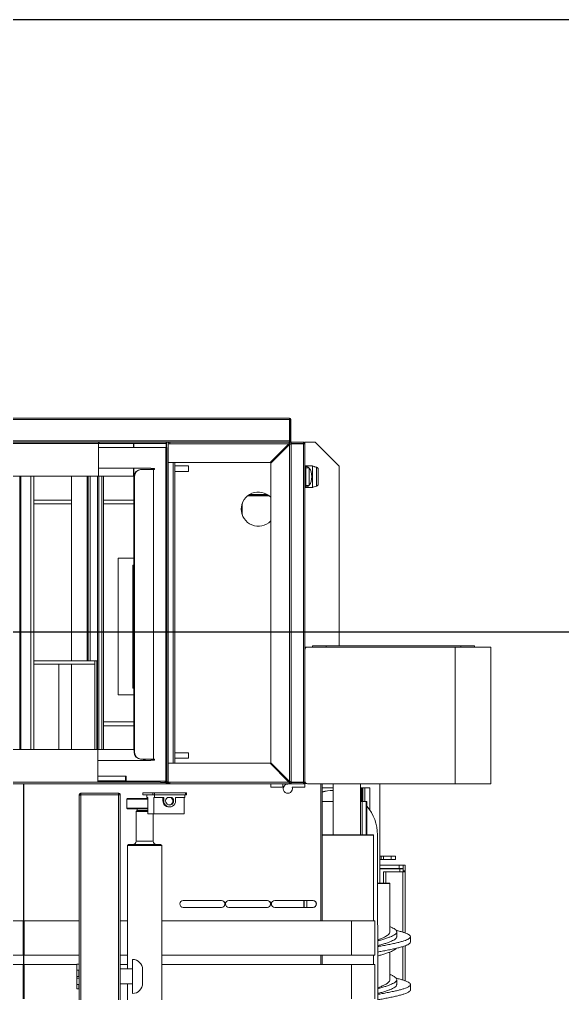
# Model space of a CAD drawing. Header units: millimetres. Extents: x 8553 to 64453, y 11523 to 72084.
# Drawn here: x 49368 to 50003, y 22099 to 23240 of the extents above; entities that cross this region are included whole.
import ezdxf

# ---------------------------------------------------------------- set-up
doc = ezdxf.new("R2010")
doc.units = ezdxf.units.MM
for name, color, linetype in [('green', 122, 'Continuous'), ('grey', 254, 'Continuous'), ('tube_useless_steam', 154, 'Continuous')]:
    doc.layers.add(name, color=color, linetype=linetype)

msp = doc.modelspace()

# ---------------------------------------------------------------- linework, layer by layer
at = {"layer": 'green'}
msp.add_lwpolyline([(42148.115, 18739.984), (42148.115, 23239.984), (50558.115, 23239.984), (50558.115, 18739.984)], close=True, dxfattribs=at)
at = {"layer": 'grey', "linetype": 'Continuous', "lineweight": 15}
for p, q in [((49683.751, 22773.043), (48870.951, 22773.043)), ((48870.951, 22771.443), (49683.751, 22771.443)), ((49683.751, 22771.843), (49683.751, 22773.043)), ((49683.751, 22771.443), (49683.751, 22771.843)), ((49683.751, 22746.643), (49683.751, 22771.443)), ((49684.151, 22771.443), (49685.351, 22771.443)), ((49684.151, 22771.443), (49684.151, 22745.043)), ((49685.351, 22771.443), (49685.351, 22745.043)), ((49683.751, 22746.643), (48870.951, 22746.643)), ((48894.151, 22745.043), (49460.151, 22745.043)), ((48894.151, 22743.283), (49460.151, 22743.283)), ((49460.151, 22745.043), (49460.151, 22743.283)), ((49460.951, 22745.043), (49460.151, 22745.043)), ((49460.151, 22743.443), (49460.951, 22743.443)), ((49460.151, 22705.043), (49460.151, 22743.283)), ((49460.151, 22743.283), (49501.351, 22743.283)), ((49460.951, 22743.443), (49460.951, 22745.043)), ((49539.351, 22745.043), (49460.951, 22745.043)), ((49539.351, 22743.443), (49460.951, 22743.443)), ((49501.351, 22743.283), (49501.351, 22743.443)), ((49501.351, 22743.283), (49501.351, 22738.643)), ((49501.751, 22738.643), (49501.751, 22743.443)), ((49539.351, 22745.043), (49539.351, 22738.643)), ((49539.751, 22745.043), (49539.351, 22745.043)), ((49539.751, 22745.043), (49541.751, 22745.043)), ((49539.751, 22745.043), (49539.751, 22738.643)), ((49543.751, 22745.043), (49541.751, 22745.043)), ((49541.751, 22745.043), (49541.751, 22743.043)), ((49541.751, 22743.043), (49541.751, 22721.043)), ((49541.751, 22743.043), (49543.751, 22743.043)), ((49543.751, 22745.043), (49543.751, 22743.043)), ((49543.751, 22745.043), (49683.751, 22745.043)), ((49543.751, 22743.043), (49683.185, 22743.043)), ((49683.185, 22743.043), (49661.185, 22721.043)), ((49683.751, 22745.043), (49683.751, 22746.643)), ((49685.751, 22745.043), (49683.751, 22745.043)), ((49683.751, 22743.443), (49683.751, 22745.043)), ((49684.151, 22743.043), (49685.751, 22743.043)), ((49700.071, 22745.043), (49685.751, 22745.043)), ((49685.751, 22745.043), (49685.751, 22743.443)), ((49700.071, 22743.443), (49685.751, 22743.443)), ((49700.071, 22743.16), (49685.751, 22743.16)), ((49685.751, 22743.16), (49685.751, 22346.926)), ((49700.071, 22745.043), (49700.071, 22743.443)), ((49700.071, 22743.16), (49700.071, 22346.926)), ((49700.151, 22743.363), (49701.751, 22743.363)), ((49701.751, 22745.043), (49701.751, 22743.363)), ((49701.751, 22745.043), (49713.751, 22745.043)), ((49701.751, 22743.363), (49701.751, 22346.723)), ((49713.751, 22745.043), (49741.751, 22717.043)), ((49460.151, 22738.643), (49539.206, 22738.643)), ((49501.351, 22740.643), (49501.751, 22740.643)), ((49539.206, 22738.643), (49539.206, 22348.243)), ((49539.206, 22738.643), (49540.362, 22738.643)), ((49540.362, 22738.643), (49540.362, 22348.243)), ((49661.751, 22720.477), (49683.751, 22742.477)), ((49683.751, 22742.477), (49683.751, 22347.608)), ((49541.751, 22721.043), (49661.185, 22721.043)), ((49541.751, 22721.043), (49541.751, 22369.043)), ((49547.831, 22721.043), (49547.831, 22369.043)), ((49549.751, 22721.043), (49549.751, 22369.043)), ((49661.751, 22720.477), (49661.751, 22369.608)), ((49460.151, 22714.643), (49521.68, 22714.643)), ((49501.351, 22714.643), (49501.351, 22705.043)), ((49501.751, 22385.608), (49501.751, 22714.643)), ((49509.574, 22713.043), (49510.244, 22713.043)), ((49510.244, 22713.043), (49524.495, 22713.043)), ((49521.68, 22714.643), (49521.68, 22714.243)), ((49525.851, 22714.243), (49521.68, 22714.243)), ((49524.495, 22713.043), (49524.495, 22373.843)), ((49524.799, 22713.043), (49524.495, 22713.043)), ((49524.799, 22373.843), (49524.799, 22713.043)), ((49524.799, 22713.043), (49525.851, 22713.043)), ((49525.851, 22713.043), (49525.851, 22714.243)), ((49565.751, 22717.243), (49549.751, 22717.243)), ((49549.751, 22710.843), (49565.751, 22710.843)), ((49565.751, 22717.243), (49565.751, 22710.843)), ((49701.751, 22717.443), (49702.951, 22717.443)), ((49702.951, 22717.443), (49702.951, 22691.843)), ((49702.951, 22717.443), (49710.458, 22717.443)), ((49706.951, 22715.043), (49702.951, 22715.043)), ((49706.951, 22715.043), (49706.951, 22694.243)), ((49710.551, 22717.283), (49710.551, 22717.253)), ((49710.551, 22692.032), (49710.551, 22717.253)), ((49715.492, 22693.665), (49715.492, 22715.62)), ((49717.43, 22696.091), (49717.43, 22713.194)), ((49741.751, 22717.043), (49741.751, 22506.643)), ((48894.151, 22705.043), (49460.151, 22705.043)), ((49368.084, 22705.043), (49368.084, 22385.043)), ((49369.344, 22385.043), (49369.344, 22705.043)), ((49369.344, 22705.043), (49369.344, 22385.043)), ((49381.162, 22385.043), (49381.162, 22705.043)), ((49384.635, 22385.043), (49384.635, 22705.043)), ((49428.574, 22489.043), (49428.574, 22705.043)), ((49447.068, 22705.043), (49447.068, 22489.043)), ((49448.25, 22489.043), (49448.25, 22705.043)), ((49450.611, 22489.043), (49450.611, 22705.043)), ((49458.956, 22385.043), (49458.956, 22705.043)), ((49501.351, 22705.043), (49460.151, 22705.043)), ((49460.532, 22385.043), (49460.532, 22705.043)), ((49464.283, 22385.043), (49464.283, 22705.043)), ((49466.099, 22385.043), (49466.099, 22705.043)), ((49501.751, 22705.043), (49501.351, 22705.043)), ((49502.561, 22705.043), (49501.892, 22705.043)), ((49501.892, 22381.843), (49501.892, 22705.043)), ((49502.561, 22381.843), (49502.561, 22705.043)), ((49701.751, 22691.843), (49702.951, 22691.843)), ((49702.951, 22694.243), (49706.951, 22694.243)), ((49702.951, 22691.843), (49710.458, 22691.843)), ((49710.551, 22692.032), (49710.551, 22692.003)), ((49428.574, 22677.043), (49384.635, 22677.043)), ((49501.751, 22677.043), (49466.099, 22677.043)), ((49634.829, 22682.238), (49659.873, 22682.238)), ((49635.568, 22682.803), (49659.134, 22682.803)), ((49636.752, 22683.603), (49657.95, 22683.603)), ((49428.574, 22672.643), (49384.635, 22672.643)), ((49501.751, 22672.643), (49466.099, 22672.643)), ((49628.151, 22661.043), (49628.151, 22672.243)), ((49628.471, 22660.044), (49628.471, 22673.242)), ((49483.351, 22449.043), (49483.351, 22609.043)), ((49483.351, 22609.043), (49501.751, 22609.043)), ((49500.527, 22457.043), (49500.527, 22601.043)), ((49501.751, 22601.043), (49500.527, 22601.043)), ((49701.751, 22505.043), (49704.951, 22505.043)), ((49877.751, 22505.043), (49704.951, 22505.043)), ((49710.551, 22505.043), (49710.551, 22506.643)), ((49710.551, 22506.643), (49726.551, 22506.643)), ((49726.551, 22506.643), (49726.551, 22505.043)), ((49726.551, 22506.643), (49884.151, 22506.643)), ((49877.751, 22345.043), (49877.751, 22505.043)), ((49919.351, 22505.043), (49877.751, 22505.043)), ((49884.151, 22505.043), (49884.151, 22506.643)), ((49884.151, 22506.643), (49900.151, 22506.643)), ((49900.151, 22506.643), (49900.151, 22505.043)), ((49919.351, 22345.043), (49919.351, 22505.043)), ((49384.635, 22489.043), (49456.076, 22489.043)), ((49384.635, 22485.043), (49456.076, 22485.043)), ((49413.697, 22385.043), (49413.697, 22485.043)), ((49428.574, 22385.043), (49428.574, 22485.043)), ((49456.076, 22489.043), (49456.076, 22385.043)), ((49456.076, 22489.043), (49458.488, 22489.043)), ((49456.076, 22489.043), (49456.076, 22485.043)), ((49458.488, 22489.043), (49458.488, 22385.043)), ((49483.351, 22449.043), (49501.751, 22449.043)), ((49500.527, 22457.043), (49501.751, 22457.043)), ((49466.099, 22417.443), (49501.751, 22417.443)), ((49466.099, 22413.043), (49501.751, 22413.043)), ((49459.351, 22385.043), (48894.316, 22385.043)), ((49459.351, 22347.443), (49459.351, 22385.043)), ((49459.351, 22385.043), (49501.185, 22385.043)), ((49501.185, 22385.043), (49501.751, 22385.043)), ((49501.892, 22384.336), (49501.185, 22385.043)), ((49501.751, 22385.043), (49501.751, 22385.608)), ((49501.751, 22385.608), (49501.892, 22385.467)), ((49501.892, 22381.843), (49502.561, 22381.843)), ((49565.751, 22381.243), (49549.751, 22381.243)), ((49565.751, 22381.243), (49565.751, 22374.843)), ((49521.68, 22372.243), (49459.351, 22372.243)), ((49510.244, 22373.843), (49509.574, 22373.843)), ((49524.495, 22373.843), (49510.244, 22373.843)), ((49513.985, 22372.243), (49512.385, 22373.843)), ((49513.516, 22373.843), (49515.116, 22372.243)), ((49521.68, 22372.643), (49521.68, 22372.243)), ((49521.68, 22372.643), (49525.851, 22372.643)), ((49524.495, 22373.843), (49524.799, 22373.843)), ((49525.851, 22373.843), (49524.799, 22373.843)), ((49525.851, 22372.643), (49525.851, 22373.843)), ((49541.751, 22369.043), (49541.751, 22347.043)), ((49661.185, 22369.043), (49541.751, 22369.043)), ((49549.751, 22374.843), (49565.751, 22374.843)), ((49661.185, 22369.043), (49683.185, 22347.043)), ((49683.751, 22347.608), (49661.751, 22369.608)), ((49539.751, 22345.043), (48855.751, 22345.043)), ((49532.919, 22347.043), (48856.316, 22347.043)), ((49372.655, 22345.043), (49372.655, 22184.477)), ((49372.919, 22345.043), (49372.919, 22184.477)), ((49459.351, 22353.843), (49491.893, 22353.843)), ((49459.351, 22348.403), (49491.893, 22348.403)), ((49532.919, 22347.443), (49459.351, 22347.443)), ((49491.893, 22353.843), (49491.893, 22348.403)), ((49491.893, 22353.843), (49492.663, 22353.843)), ((49492.663, 22348.403), (49491.893, 22348.403)), ((49492.594, 22348.243), (49492.594, 22347.443)), ((49492.594, 22348.243), (49528.432, 22348.243)), ((49492.663, 22353.843), (49492.663, 22348.403)), ((49539.206, 22348.243), (49528.432, 22348.243)), ((49532.793, 22346.643), (49538.387, 22346.643)), ((49538.387, 22346.643), (49538.387, 22348.243)), ((49539.185, 22347.043), (49538.965, 22347.043)), ((49539.045, 22347.182), (49539.185, 22347.043)), ((49539.206, 22348.243), (49540.362, 22348.243)), ((49539.308, 22348.051), (49539.351, 22348.008)), ((49539.351, 22348.243), (49539.351, 22348.008)), ((49539.751, 22347.608), (49539.351, 22348.008)), ((49539.751, 22348.243), (49539.751, 22347.608)), ((49539.751, 22346.643), (49539.751, 22345.043)), ((49543.751, 22345.043), (49539.751, 22345.043)), ((49540.151, 22347.043), (49541.751, 22347.043)), ((49543.751, 22347.043), (49541.751, 22347.043)), ((49683.185, 22347.043), (49543.751, 22347.043)), ((49543.751, 22347.043), (49543.751, 22345.043)), ((49683.751, 22345.043), (49543.751, 22345.043)), ((49661.751, 22345.043), (49661.751, 22341.043)), ((49676.151, 22341.043), (49676.151, 22345.043)), ((49681.751, 22345.043), (49681.751, 22344.643)), ((49683.751, 22346.643), (49683.751, 22345.043)), ((49683.751, 22345.043), (49685.751, 22345.043)), ((49684.151, 22347.043), (49685.751, 22347.043)), ((49700.071, 22346.926), (49685.751, 22346.926)), ((49700.071, 22346.643), (49685.751, 22346.643)), ((49685.751, 22345.043), (49685.751, 22346.643)), ((49700.071, 22345.043), (49685.751, 22345.043)), ((49700.071, 22345.043), (49700.071, 22346.643)), ((49700.071, 22345.043), (49701.751, 22345.043)), ((49700.151, 22346.723), (49701.751, 22346.723)), ((49701.166, 22345.473), (49703.348, 22345.473)), ((49701.751, 22345.473), (49701.751, 22346.723)), ((49701.751, 22345.043), (49701.751, 22341.043)), ((49877.751, 22345.043), (49704.951, 22345.043)), ((49720.574, 22345.043), (49720.574, 22184.477)), ((49721.83, 22184.477), (49721.83, 22345.043)), ((49734.951, 22345.043), (49734.951, 22285.283)), ((49766.951, 22285.283), (49766.951, 22345.043)), ((49789.351, 22228.483), (49789.351, 22345.043)), ((49919.351, 22345.043), (49877.751, 22345.043)), ((49439.751, 22332.243), (49439.751, 22333.843)), ((49483.751, 22333.843), (49439.751, 22333.843)), ((49483.751, 22332.243), (49439.751, 22332.243)), ((49483.751, 22333.843), (49483.751, 22332.243)), ((49512.06, 22334.477), (49512.06, 22332.077)), ((49512.06, 22334.477), (49512.079, 22334.477)), ((49512.079, 22334.477), (49512.079, 22332.077)), ((49512.079, 22334.477), (49523.82, 22334.477)), ((49523.82, 22332.077), (49523.82, 22334.477)), ((49523.82, 22334.477), (49525.646, 22334.477)), ((49525.646, 22334.477), (49525.646, 22332.077)), ((49525.646, 22334.477), (49562.013, 22334.477)), ((49562.013, 22332.077), (49562.013, 22334.477)), ((49562.013, 22334.477), (49563.369, 22334.477)), ((49563.369, 22332.077), (49563.369, 22334.477)), ((49661.751, 22341.043), (49676.151, 22341.043)), ((49676.151, 22341.043), (49676.659, 22341.043)), ((49686.842, 22341.043), (49701.751, 22341.043)), ((49734.951, 22340.243), (49721.83, 22340.243)), ((49734.951, 22337.145), (49734.487, 22337.145)), ((49767.769, 22340.243), (49766.951, 22340.243)), ((49768.492, 22340.243), (49767.769, 22340.243)), ((49767.769, 22325.386), (49767.769, 22340.243)), ((49769.538, 22340.243), (49768.492, 22340.243)), ((49768.492, 22324.778), (49768.492, 22340.243)), ((49772.068, 22340.243), (49769.538, 22340.243)), ((49769.538, 22324.243), (49769.538, 22340.243)), ((49777.772, 22340.243), (49772.068, 22340.243)), ((49772.068, 22324.243), (49772.068, 22340.243)), ((49777.772, 22314.333), (49777.772, 22340.243)), ((49437.751, 22331.843), (49438.874, 22331.843)), ((49437.751, 22331.843), (49437.751, 22331.56)), ((49437.751, 19579.326), (49437.751, 22331.56)), ((49439.751, 22331.96), (49439.751, 19578.926)), ((49439.751, 22331.96), (49483.751, 22331.96)), ((49483.751, 19578.926), (49483.751, 22331.96)), ((49485.751, 22331.843), (49485.751, 19579.043)), ((49493.387, 22326.954), (49493.387, 22316.554)), ((49517.847, 22326.954), (49493.387, 22326.954)), ((49494.187, 22327.754), (49517.847, 22327.754)), ((49512.079, 22332.077), (49512.06, 22332.077)), ((49512.079, 22332.077), (49523.82, 22332.077)), ((49516.93, 22332.077), (49516.93, 22328.877)), ((49516.93, 22328.877), (49517.847, 22328.877)), ((49517.847, 22328.877), (49517.847, 22309.677)), ((49525.646, 22332.077), (49523.82, 22332.077)), ((49524.818, 22328.877), (49524.818, 22309.677)), ((49524.818, 22328.877), (49525.735, 22328.877)), ((49525.646, 22332.077), (49562.013, 22332.077)), ((49525.735, 22332.077), (49525.735, 22328.877)), ((49525.735, 22328.877), (49536.596, 22328.877)), ((49535.679, 22328.877), (49535.679, 22324.877)), ((49536.596, 22324.877), (49535.679, 22324.877)), ((49536.596, 22324.877), (49536.596, 22328.877)), ((49541.026, 22328.877), (49546.022, 22328.877)), ((49550.452, 22328.877), (49561.312, 22328.877)), ((49550.452, 22328.877), (49550.452, 22324.877)), ((49560.395, 22328.877), (49560.395, 22309.677)), ((49561.312, 22332.077), (49561.312, 22328.877)), ((49563.369, 22332.077), (49562.013, 22332.077)), ((49721.83, 22324.243), (49734.951, 22324.243)), ((49766.951, 22324.243), (49768.834, 22324.243)), ((49768.834, 22324.243), (49773.583, 22324.243)), ((49768.834, 22324.243), (49768.834, 22285.283)), ((49773.583, 22324.243), (49773.583, 22285.283)), ((49774.43, 22324.243), (49773.583, 22324.243)), ((49774.43, 22324.243), (49774.43, 22285.283)), ((49493.387, 22316.554), (49517.847, 22316.554)), ((49517.847, 22315.754), (49494.187, 22315.754)), ((49505.387, 22313.923), (49504.187, 22312.723)), ((49504.187, 22312.723), (49504.187, 22277.923)), ((49517.847, 22312.723), (49504.187, 22312.723)), ((49505.387, 22315.754), (49505.387, 22313.923)), ((49517.847, 22313.923), (49505.387, 22313.923)), ((49517.847, 22309.677), (49524.818, 22309.677)), ((49524.187, 22277.923), (49524.187, 22309.677)), ((49524.818, 22309.677), (49560.395, 22309.677)), ((49542.607, 22317.867), (49543.524, 22317.867)), ((49524.187, 22277.923), (49504.187, 22277.923)), ((49765.03, 22285.283), (49721.83, 22285.283)), ((49765.213, 22284.883), (49721.83, 22284.883)), ((49781.751, 22285.283), (49765.03, 22285.283)), ((49782.151, 22284.883), (49765.213, 22284.883)), ((49782.151, 22284.883), (49781.751, 22285.283)), ((49782.151, 22184.477), (49782.151, 22284.883)), ((49786.649, 22285.234), (49788.788, 21027.536)), ((49495.387, 22273.923), (49494.187, 22272.723)), ((49494.187, 22272.723), (49494.187, 22128.243)), ((49531.289, 22272.723), (49494.187, 22272.723)), ((49495.387, 22273.923), (49530.263, 22273.923)), ((49530.263, 22273.923), (49532.987, 22273.923)), ((49534.187, 22272.723), (49531.289, 22272.723)), ((49534.187, 22272.723), (49532.987, 22273.923)), ((49534.187, 19643.123), (49534.187, 22272.723)), ((49791.024, 22260.243), (49789.351, 22260.243)), ((49791.024, 22256.243), (49789.351, 22256.243)), ((49791.024, 22260.243), (49791.024, 22256.243)), ((49793.7, 22260.243), (49791.024, 22260.243)), ((49793.7, 22256.243), (49791.024, 22256.243)), ((49793.7, 22256.243), (49793.7, 22260.243)), ((49802.934, 22260.243), (49793.7, 22260.243)), ((49802.934, 22256.243), (49793.7, 22256.243)), ((49802.934, 22260.243), (49802.934, 22256.243)), ((49807.871, 22260.243), (49802.934, 22260.243)), ((49807.871, 22256.243), (49802.934, 22256.243)), ((49807.871, 22260.243), (49807.871, 22256.243)), ((49789.351, 22249.843), (49812.235, 22249.843)), ((49789.351, 22245.843), (49812.235, 22245.843)), ((49812.951, 22245.443), (49789.351, 22245.443)), ((49793.749, 22241.843), (49793.749, 22228.483)), ((49793.749, 22241.843), (49796.549, 22241.843)), ((49816.549, 22241.843), (49796.549, 22241.843)), ((49796.549, 22241.843), (49796.549, 22228.483)), ((49812.235, 22249.843), (49812.235, 22245.843)), ((49812.235, 22249.843), (49816.951, 22249.843)), ((49812.235, 22245.843), (49816.951, 22245.843)), ((49812.951, 22241.843), (49812.951, 22245.443)), ((49812.951, 22245.443), (49816.949, 22245.443)), ((49816.549, 22241.843), (49819.349, 22241.843)), ((49816.549, 22241.843), (49816.549, 22171.194)), ((49816.932, 22245.843), (49816.949, 22245.579)), ((49816.949, 22245.843), (49816.949, 22243.043)), ((49816.949, 22243.043), (49819.349, 22243.043)), ((49816.949, 22243.043), (49816.949, 22241.843)), ((49816.951, 22249.843), (49816.951, 22245.843)), ((49819.349, 22249.843), (49816.951, 22249.843)), ((49816.951, 22241.843), (49816.951, 22243.043)), ((49819.349, 22249.843), (49819.349, 22243.043)), ((49819.349, 22243.043), (49819.349, 22241.843)), ((49819.349, 22241.843), (49819.349, 22170.26)), ((49786.746, 22228.483), (49800.951, 22228.483)), ((49786.746, 22228.083), (49801.351, 22228.083)), ((49801.351, 22228.083), (49800.951, 22228.483)), ((49801.351, 22171.221), (49801.351, 22228.083)), ((49559.38, 22208.273), (49604.288, 22208.273)), ((49612.954, 22208.273), (49657.861, 22208.273)), ((49666.527, 22208.273), (49711.435, 22208.273)), ((49700.551, 22208.273), (49700.551, 22200.273)), ((49700.951, 22208.273), (49700.951, 22200.273)), ((49704.237, 22208.273), (49704.237, 22200.273)), ((49604.288, 22200.273), (49559.38, 22200.273)), ((49657.861, 22200.273), (49612.954, 22200.273)), ((49711.435, 22200.273), (49666.527, 22200.273)), ((49372.028, 22184.477), (49306.525, 22184.477)), ((49372.028, 22184.477), (49372.028, 22144.477)), ((49373.191, 22184.477), (49372.028, 22184.477)), ((49373.191, 22184.477), (49373.191, 22144.477)), ((49437.751, 22184.477), (49373.191, 22184.477)), ((49494.187, 22184.477), (49485.751, 22184.477)), ((49756.536, 22184.477), (49534.187, 22184.477)), ((49756.536, 22184.477), (49756.536, 22144.477)), ((49783.641, 22184.477), (49756.536, 22184.477)), ((49783.641, 22144.477), (49783.641, 22184.477)), ((49809.29, 22165.975), (49809.29, 22171.621)), ((49825.29, 22159.667), (49825.29, 22165.975)), ((49816.549, 22154.442), (49816.549, 22115.194)), ((49819.349, 22155.397), (49819.349, 22114.26)), ((49372.028, 22144.477), (49306.525, 22144.477)), ((49373.191, 22144.477), (49372.028, 22144.477)), ((49372.655, 22144.477), (49372.655, 22133.277)), ((49372.919, 22144.477), (49372.919, 22133.277)), ((49437.751, 22144.477), (49373.191, 22144.477)), ((49494.187, 22144.477), (49485.751, 22144.477)), ((49499.932, 22099.443), (49499.932, 22139.443)), ((49756.536, 22144.477), (49534.187, 22144.477)), ((49720.574, 22144.477), (49720.574, 22133.277)), ((49721.83, 22133.277), (49721.83, 22144.477)), ((49783.641, 22144.477), (49756.536, 22144.477)), ((49782.151, 22133.277), (49782.151, 22144.477)), ((49801.351, 22115.221), (49801.351, 22148.014)), ((49372.028, 22133.277), (49306.525, 22133.277)), ((49372.028, 22133.277), (49372.028, 22093.277)), ((49373.191, 22133.277), (49372.028, 22133.277)), ((49373.191, 22133.277), (49373.191, 22093.277)), ((49434.732, 22133.277), (49373.191, 22133.277)), ((49434.732, 22133.983), (49437.132, 22133.983)), ((49434.732, 22133.983), (49434.732, 22126.628)), ((49437.132, 22133.983), (49437.751, 22133.896)), ((49494.187, 22133.277), (49485.751, 22133.277)), ((49499.932, 22128.243), (49485.751, 22128.243)), ((49511.932, 22127.443), (49511.932, 22111.443)), ((49756.536, 22133.277), (49534.187, 22133.277)), ((49756.536, 22133.277), (49756.536, 22093.277)), ((49783.641, 22133.277), (49756.536, 22133.277)), ((49783.641, 22093.277), (49783.641, 22133.277)), ((49434.732, 22126.628), (49437.132, 22126.628)), ((49434.732, 22119.46), (49434.732, 22126.628)), ((49434.732, 22119.46), (49437.132, 22119.46)), ((49434.732, 22119.46), (49434.732, 22117.468)), ((49434.732, 22110.079), (49434.732, 22117.468)), ((49434.732, 22117.468), (49437.751, 22117.468)), ((49437.132, 22126.628), (49437.751, 22126.716)), ((49437.132, 22119.46), (49437.132, 22126.628)), ((49437.132, 22119.46), (49437.751, 22119.548)), ((49809.29, 22109.975), (49809.29, 22115.621)), ((49434.732, 22110.079), (49437.751, 22110.079)), ((49434.732, 22110.079), (49434.732, 22104.902)), ((49434.732, 22104.902), (49437.132, 22104.902)), ((49437.132, 22110.079), (49437.132, 22104.902)), ((49437.132, 22104.902), (49437.751, 22104.99)), ((49485.751, 22110.643), (49499.932, 22110.643)), ((49494.187, 22110.643), (49494.187, 19800.243)), ((49825.29, 22103.667), (49825.29, 22109.975))]:
    msp.add_line(p, q, dxfattribs=at)
at = {"layer": 'grey', "linetype": 'Continuous', "lineweight": 15, "flags": 128}
for points in [[(49684.151, 22745.094), (49684.063, 22745.073), (49683.751, 22745.043)], [(49492.663, 22348.403), (49492.665, 22348.371), (49492.669, 22348.341), (49492.676, 22348.314), (49492.686, 22348.29), (49492.698, 22348.27), (49492.711, 22348.255), (49492.725, 22348.246), (49492.74, 22348.243)], [(49538.387, 22346.643), (49538.575, 22346.681), (49538.756, 22346.795), (49538.922, 22346.98), (49539.068, 22347.228), (49539.188, 22347.532), (49539.277, 22347.877), (49539.331, 22348.243)], [(49766.951, 22326.049), (49767.232, 22325.824), (49769.106, 22324.243)]]:
    msp.add_lwpolyline(points, dxfattribs=at)
at = {"layer": 'grey', "linetype": 'Continuous', "lineweight": 15}
for centre, radius, start, end in [((49683.751, 22771.443), 1.6, 0, 90), ((49683.751, 22771.443), 0.4, 0, 90), ((49543.751, 22743.043), 2, 90, 180), ((49543.751, 22743.043), 0.4, 90, 180), ((49683.751, 22746.643), 0.4, 270, 0), ((49683.751, 22743.043), 2, 0, 90), ((49683.751, 22743.043), 0.4, 0, 90), ((49509.736, 22705.198), 7.846, 91.183712, 181.136711), ((49510.406, 22705.198), 7.846, 91.183712, 181.136711), ((49647.351, 22666.643), 20, 43.94552, 316.05448), ((49704.951, 22501.843), 3.2, 90, 180), ((49509.736, 22381.687), 7.846, 178.863289, 268.816288), ((49510.406, 22381.687), 7.846, 178.863289, 268.816288), ((49495.147, 22348.378), 3.254, 179.567171, 196.704834), ((49539.751, 22347.043), 2, 270, 0), ((49539.751, 22347.043), 0.4, 270, 0), ((49543.751, 22347.043), 2, 180, 270), ((49543.751, 22347.043), 0.4, 180, 270), ((49681.751, 22339.243), 5.4, 90, 19.471221), ((49683.751, 22347.043), 0.4, 270, 0), ((49683.751, 22347.043), 2, 270, 0), ((49704.951, 22348.243), 3.2, 180, 270), ((49735.158, 22286.119), 51.026, 90.232397, 105.140987), ((49734.489, 22286.121), 51.024, 90.002213, 104.365748), ((49494.187, 22326.954), 0.8, 90, 180), ((49542.645, 22324.833), 6.967, 179.639642, 269.682906), ((49543.524, 22324.814), 6.928, 179.474863, 0.525137), ((49543.524, 22324.898), 4.698, 122.117087, 57.882913), ((49542.554, 22324.881), 4.74, 276.186125, 57.454577), ((49494.187, 22316.554), 0.8, 180, 270), ((49734.357, 22285.181), 52.293, 0.058811, 39.973885), ((49500.187, 22277.923), 4, 270, 0), ((49528.187, 22277.923), 4, 180, 270), ((49812.551, 22245.443), 0.4, 0, 90), ((49559.427, 22204.273), 4, 90.668432, 269.331568), ((49604.033, 22204.273), 4, 270.668432, 89.331568), ((49604.241, 22204.273), 4, 270.668432, 89.331568), ((49613.001, 22204.273), 4, 90.668432, 269.331568), ((49657.606, 22204.273), 4, 270.668432, 89.331568), ((49657.814, 22204.273), 4, 270.668432, 89.331568), ((49666.574, 22204.273), 4, 90.668432, 269.331568), ((49711.18, 22204.273), 4, 270.668432, 89.331568), ((49711.388, 22204.273), 4, 270.668432, 89.331568), ((49499.932, 22127.443), 12, 0, 90), ((49499.932, 22111.443), 12, 270, 0)]:
    msp.add_arc(centre, radius, start, end, dxfattribs=at)
for centre, major_axis, start_param, end_param in [((49702.951, 22704.643), (0, 12), -0.52231482, 0), ((49702.951, 22704.643), (0, -12), 0.61547971, 2.52611294), ((49710.458, 22717.283), (0, 0.16), 4.71238898, 6.28318531), ((49702.951, 22704.643), (0, -12), 0, 0.52231482), ((49710.458, 22692.003), (0, -0.16), 0, 1.57079633)]:
    msp.add_ellipse(centre, major_axis=major_axis, ratio=0.57735027, start_param=start_param, end_param=end_param, dxfattribs=at)
for points, knots in [([(49683.751, 22745.043), (49683.709, 22745.02), (49683.627, 22744.974), (49683.504, 22744.618), (49683.38, 22744.096), (49683.274, 22743.536), (49683.209, 22743.176), (49683.185, 22743.043)], [0, 0, 0, 0, 0.2181749, 0.4363498, 0.6545151, 0.8726803, 1, 1, 1, 1]), ([(49683.751, 22742.477), (49683.979, 22742.518), (49684.436, 22742.6), (49685.043, 22742.724), (49685.496, 22742.847), (49685.721, 22742.954), (49685.743, 22743.019), (49685.751, 22743.043)], [0, 0, 0, 0, 0.2181749, 0.4363498, 0.6545151, 0.8726803, 1, 1, 1, 1]), ([(49715.492, 22715.62), (49714.959, 22715.77), (49713.88, 22716.073), (49712.11, 22716.717), (49711.152, 22717.046), (49710.551, 22717.253)], [0, 0, 0, 0, 0.26553452, 0.53866866, 1, 1, 1, 1]), ([(49717.43, 22713.194), (49717.396, 22713.585), (49717.334, 22714.28), (49716.752, 22715.064), (49716.069, 22715.457), (49715.594, 22715.591), (49715.492, 22715.62)], [0, 0, 0, 0, 0.35935037, 0.63972496, 0.92205114, 1, 1, 1, 1]), ([(49710.551, 22692.032), (49710.868, 22692.136), (49711.512, 22692.346), (49713.083, 22692.943), (49714.549, 22693.383), (49715.492, 22693.665)], [0, 0, 0, 0, 0.25703054, 0.52225374, 1, 1, 1, 1]), ([(49715.492, 22693.665), (49715.792, 22693.766), (49716.392, 22693.967), (49717.053, 22694.558), (49717.388, 22695.281), (49717.418, 22695.862), (49717.43, 22696.091)], [0, 0, 0, 0, 0.23549572, 0.47010033, 0.79106011, 1, 1, 1, 1]), ([(49539.185, 22347.043), (49539.226, 22346.814), (49539.308, 22346.357), (49539.432, 22345.751), (49539.555, 22345.298), (49539.662, 22345.072), (49539.727, 22345.051), (49539.751, 22345.043)], [0, 0, 0, 0, 0.2181749, 0.4363498, 0.6545151, 0.8726803, 1, 1, 1, 1]), ([(49541.751, 22347.043), (49541.728, 22347.084), (49541.682, 22347.166), (49541.326, 22347.29), (49540.804, 22347.413), (49540.244, 22347.52), (49539.883, 22347.584), (49539.751, 22347.608)], [0, 0, 0, 0, 0.2181749, 0.4363498, 0.6545151, 0.8726803, 1, 1, 1, 1]), ([(49683.185, 22347.043), (49683.226, 22346.814), (49683.308, 22346.357), (49683.432, 22345.751), (49683.555, 22345.298), (49683.662, 22345.072), (49683.727, 22345.051), (49683.751, 22345.043)], [0, 0, 0, 0, 0.2181749, 0.4363498, 0.6545151, 0.8726803, 1, 1, 1, 1]), ([(49685.751, 22347.043), (49685.728, 22347.084), (49685.682, 22347.166), (49685.326, 22347.29), (49684.804, 22347.413), (49684.244, 22347.52), (49683.883, 22347.584), (49683.751, 22347.608)], [0, 0, 0, 0, 0.2181749, 0.4363498, 0.6545151, 0.8726803, 1, 1, 1, 1]), ([(49801.351, 22177.644), (49801.509, 22177.586), (49802.94, 22177.061), (49804.991, 22176.069), (49807.356, 22174.67), (49808.818, 22173.271), (49809.425, 22171.87), (49809.138, 22170.469), (49807.972, 22169.07), (49805.953, 22167.671), (49803.13, 22166.27), (49799.577, 22164.869), (49795.366, 22163.47), (49791.101, 22162.202), (49788.111, 22161.4), (49786.86, 22161.064)], [0, 0, 0, 0, 0.01051571, 0.09497412, 0.17938952, 0.26380491, 0.34826332, 0.43272173, 0.51713712, 0.60155251, 0.68601092, 0.77046933, 0.85488473, 0.93930012, 1, 1, 1, 1]), ([(49808.649, 22173.296), (49809.432, 22173.117), (49811.909, 22172.548), (49815.411, 22171.592), (49819.084, 22170.423), (49821.942, 22169.258), (49823.977, 22168.091), (49825.143, 22166.923), (49825.423, 22165.759), (49824.813, 22164.59), (49823.322, 22163.424), (49820.976, 22162.259), (49817.815, 22161.089), (49813.893, 22159.925), (49809.277, 22158.758), (49804.049, 22157.59), (49798.287, 22156.426), (49792.539, 22155.334), (49788.615, 22154.635), (49786.872, 22154.325)], [0, 0, 0, 0, 0.02841292, 0.089892, 0.15142005, 0.21288575, 0.27439155, 0.33589735, 0.39736305, 0.45889111, 0.52037018, 0.58184926, 0.64337732, 0.70484302, 0.76634882, 0.82785461, 0.88932032, 0.95084837, 1, 1, 1, 1]), ([(49801.217, 22171.619), (49801.246, 22171.353), (49801.34, 22170.503), (49800.347, 22169.07), (49798.327, 22167.32), (49795.276, 22165.571), (49791.466, 22163.834), (49788.383, 22162.68), (49786.859, 22162.109)], [0, 0, 0, 0, 0.08407947, 0.26807032, 0.45206116, 0.63605326, 0.82004784, 1, 1, 1, 1]), ([(49809.226, 22165.978), (49809.195, 22165.593), (49809.125, 22164.741), (49807.956, 22163.424), (49805.957, 22162.025), (49803.129, 22160.624), (49799.577, 22159.223), (49795.366, 22157.824), (49791.104, 22156.557), (49788.117, 22155.756), (49786.87, 22155.421)], [0, 0, 0, 0, 0.10936667, 0.24193658, 0.3745065, 0.50714397, 0.63978145, 0.77235136, 0.90492128, 1, 1, 1, 1]), ([(49825.223, 22159.668), (49825.244, 22159.595), (49825.379, 22159.134), (49824.763, 22158.281), (49823.335, 22157.116), (49820.972, 22155.95), (49817.816, 22154.781), (49813.893, 22153.617), (49809.277, 22152.449), (49804.049, 22151.281), (49798.287, 22150.117), (49792.542, 22149.027), (49788.622, 22148.328), (49786.883, 22148.018)], [0, 0, 0, 0, 0.01873847, 0.11894026, 0.2190623, 0.31918433, 0.41938613, 0.51948639, 0.61965193, 0.71981748, 0.81991774, 0.92011954, 1, 1, 1, 1]), ([(49808.521, 22152.303), (49808.318, 22152.025), (49807.773, 22151.281), (49805.929, 22150.071), (49803.136, 22148.67), (49799.575, 22147.269), (49795.367, 22145.87), (49791.11, 22144.605), (49788.131, 22143.805), (49786.89, 22143.472)], [0, 0, 0, 0, 0.09433235, 0.25282471, 0.41139783, 0.56997095, 0.7284633, 0.88695565, 1, 1, 1, 1]), ([(49801.217, 22115.619), (49801.246, 22115.353), (49801.34, 22114.503), (49800.347, 22113.07), (49798.327, 22111.32), (49795.275, 22109.571), (49791.494, 22107.846), (49788.445, 22106.704), (49786.954, 22106.146)], [0, 0, 0, 0, 0.08440521, 0.26910888, 0.45381255, 0.63851747, 0.82322489, 1, 1, 1, 1]), ([(49801.351, 22121.644), (49801.509, 22121.586), (49802.94, 22121.061), (49804.991, 22120.069), (49807.356, 22118.67), (49808.818, 22117.271), (49809.425, 22115.87), (49809.138, 22114.469), (49807.972, 22113.07), (49805.953, 22111.671), (49803.13, 22110.27), (49799.577, 22108.869), (49795.366, 22107.47), (49791.131, 22106.211), (49788.174, 22105.417), (49786.956, 22105.09)], [0, 0, 0, 0, 0.01053216, 0.095122663, 0.179670081, 0.264217498, 0.348808002, 0.433398505, 0.517945923, 0.60249334, 0.687083844, 0.771674347, 0.856221765, 0.940769182, 1, 1, 1, 1]), ([(49808.649, 22117.296), (49809.432, 22117.117), (49811.909, 22116.548), (49815.411, 22115.592), (49819.084, 22114.423), (49821.942, 22113.258), (49823.977, 22112.091), (49825.143, 22110.923), (49825.423, 22109.759), (49824.813, 22108.59), (49823.322, 22107.424), (49820.976, 22106.259), (49817.815, 22105.089), (49813.893, 22103.925), (49809.277, 22102.758), (49804.049, 22101.59), (49798.287, 22100.426), (49792.57, 22099.34), (49788.678, 22098.647), (49786.967, 22098.342)], [0, 0, 0, 0, 0.02843859, 0.08997323, 0.15155689, 0.21307814, 0.27463952, 0.3362009, 0.39772215, 0.45930581, 0.52084044, 0.58237508, 0.64395874, 0.70547999, 0.76704137, 0.82860275, 0.890124, 0.95170766, 1, 1, 1, 1]), ([(49809.226, 22109.978), (49809.195, 22109.593), (49809.125, 22108.741), (49807.956, 22107.424), (49805.957, 22106.025), (49803.129, 22104.624), (49799.577, 22103.223), (49795.366, 22101.824), (49791.134, 22100.566), (49788.18, 22099.773), (49786.965, 22099.447)], [0, 0, 0, 0, 0.10963553, 0.24253135, 0.37542718, 0.50839072, 0.64135427, 0.77425009, 0.90714591, 1, 1, 1, 1]), ([(49825.223, 22103.668), (49825.244, 22103.595), (49825.379, 22103.134), (49824.763, 22102.281), (49823.335, 22101.116), (49820.972, 22099.95), (49817.816, 22098.781), (49813.893, 22097.617), (49809.277, 22096.449), (49804.049, 22095.281), (49798.287, 22094.117), (49792.573, 22093.032), (49788.685, 22092.339), (49786.978, 22092.035)], [0, 0, 0, 0, 0.018766059, 0.119115406, 0.21938488, 0.319654354, 0.420003701, 0.520251365, 0.620564412, 0.72087746, 0.821125124, 0.921474471, 1, 1, 1, 1])]:
    msp.add_open_spline(points, degree=3, knots=knots, dxfattribs=at)
for points in [[(49683.751, 22743.443), (49683.703, 22743.437), (49683.609, 22743.425), (49683.468, 22743.332), (49683.326, 22743.2), (49683.232, 22743.095), (49683.185, 22743.043)], [(49683.751, 22742.477), (49683.803, 22742.524), (49683.908, 22742.618), (49684.04, 22742.76), (49684.133, 22742.901), (49684.145, 22742.996), (49684.151, 22743.043)], [(49701.751, 22743.363), (49701.725, 22743.583), (49701.675, 22744.023), (49701.286, 22744.578), (49700.731, 22744.967), (49700.291, 22745.017), (49700.071, 22745.043)], [(49700.151, 22743.363), (49700.149, 22743.373), (49700.147, 22743.394), (49700.129, 22743.421), (49700.102, 22743.439), (49700.081, 22743.441), (49700.071, 22743.443)], [(49700.071, 22743.16), (49700.291, 22743.177), (49700.731, 22743.211), (49701.286, 22743.261), (49701.675, 22743.312), (49701.725, 22743.346), (49701.751, 22743.363)], [(49700.071, 22743.16), (49700.081, 22743.177), (49700.102, 22743.211), (49700.129, 22743.261), (49700.147, 22743.312), (49700.149, 22743.346), (49700.151, 22743.363)], [(49539.185, 22347.043), (49539.232, 22346.99), (49539.326, 22346.885), (49539.468, 22346.753), (49539.609, 22346.661), (49539.703, 22346.649), (49539.751, 22346.643)], [(49540.151, 22347.043), (49540.145, 22347.09), (49540.133, 22347.184), (49540.04, 22347.326), (49539.908, 22347.467), (49539.803, 22347.561), (49539.751, 22347.608)], [(49683.185, 22347.043), (49683.232, 22346.99), (49683.326, 22346.885), (49683.468, 22346.753), (49683.609, 22346.661), (49683.703, 22346.649), (49683.751, 22346.643)], [(49684.151, 22347.043), (49684.145, 22347.09), (49684.133, 22347.184), (49684.04, 22347.326), (49683.908, 22347.467), (49683.803, 22347.561), (49683.751, 22347.608)], [(49701.751, 22346.723), (49701.725, 22346.74), (49701.675, 22346.773), (49701.286, 22346.824), (49700.731, 22346.875), (49700.291, 22346.909), (49700.071, 22346.926)], [(49700.151, 22346.723), (49700.149, 22346.74), (49700.147, 22346.773), (49700.129, 22346.824), (49700.102, 22346.875), (49700.081, 22346.909), (49700.071, 22346.926)], [(49700.071, 22345.043), (49700.291, 22345.068), (49700.731, 22345.118), (49701.286, 22345.507), (49701.675, 22346.062), (49701.725, 22346.503), (49701.751, 22346.723)], [(49700.071, 22346.643), (49700.081, 22346.644), (49700.102, 22346.646), (49700.129, 22346.665), (49700.147, 22346.691), (49700.149, 22346.712), (49700.151, 22346.723)], [(49439.751, 22333.843), (49439.489, 22333.813), (49438.964, 22333.753), (49438.303, 22333.29), (49437.841, 22332.629), (49437.781, 22332.105), (49437.751, 22331.843)], [(49439.751, 22332.243), (49439.698, 22332.237), (49439.593, 22332.225), (49439.461, 22332.132), (49439.369, 22332), (49439.357, 22331.895), (49439.351, 22331.843)], [(49485.751, 22331.843), (49485.721, 22332.105), (49485.66, 22332.629), (49485.198, 22333.29), (49484.537, 22333.753), (49484.013, 22333.813), (49483.751, 22333.843)], [(49484.151, 22331.843), (49484.145, 22331.895), (49484.133, 22332), (49484.04, 22332.132), (49483.908, 22332.225), (49483.803, 22332.237), (49483.751, 22332.243)], [(49437.751, 22331.56), (49437.781, 22331.593), (49437.841, 22331.66), (49438.303, 22331.76), (49438.964, 22331.86), (49439.489, 22331.927), (49439.751, 22331.96)], [(49483.751, 22331.96), (49484.013, 22331.95), (49484.537, 22331.931), (49485.198, 22331.901), (49485.66, 22331.872), (49485.721, 22331.852), (49485.751, 22331.843)]]:
    msp.add_open_spline(points, degree=3, dxfattribs=at)
at = {"layer": 'tube_useless_steam'}
msp.add_line((48456.39, 22523.075), (52157.241, 22523.075), dxfattribs=at)

doc.saveas('drawing.dxf')
